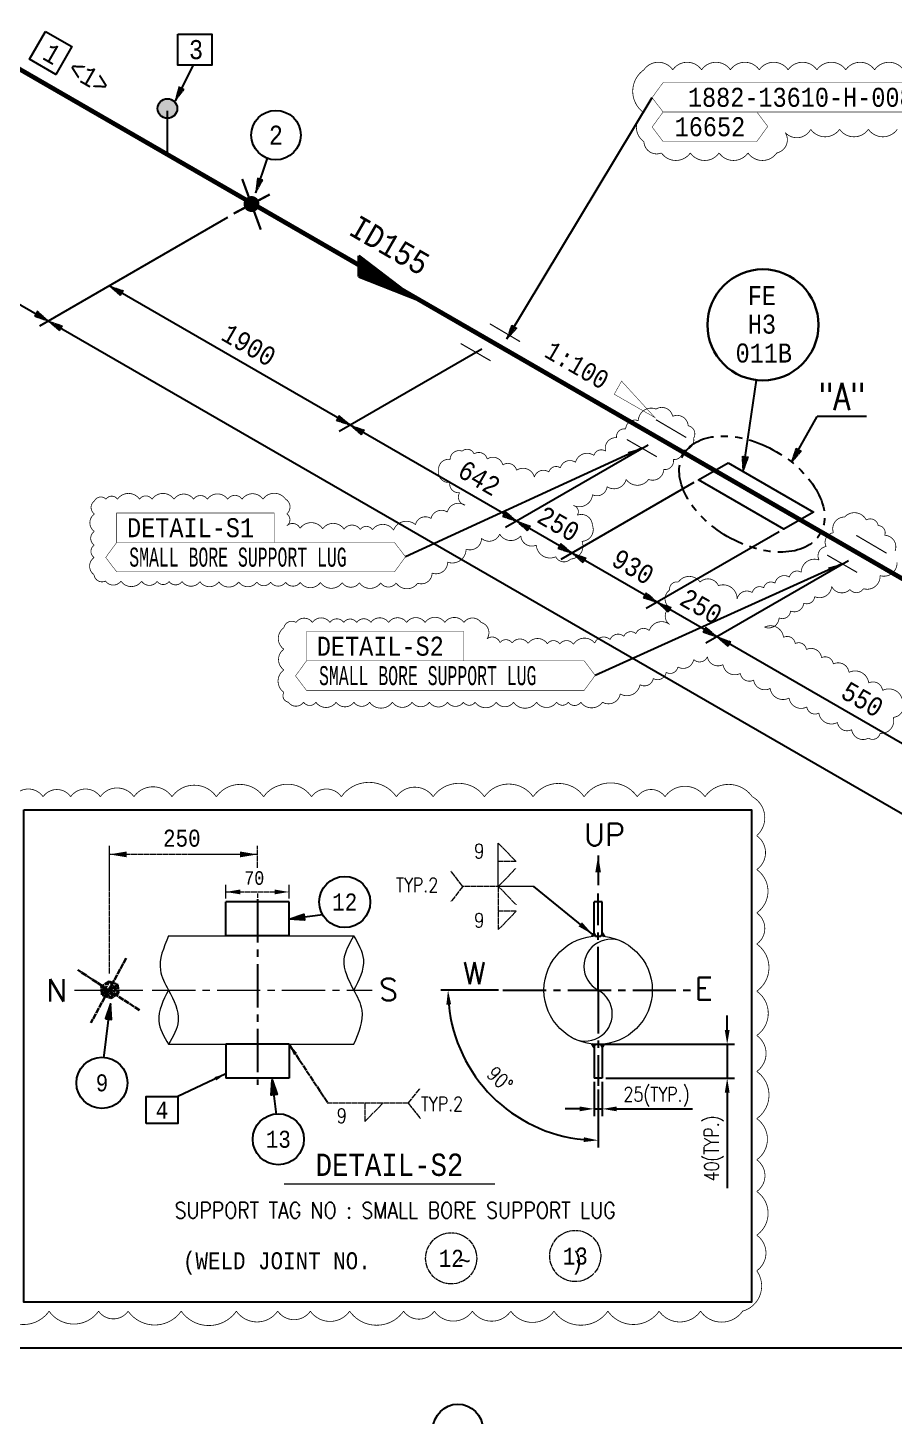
# Model space of a CAD drawing. Header units: inches. Extents: x 952 to 1793, y 0 to 594.
# Drawn here: x 1121.4 to 1271.6, y 218.2 to 458.9 of the extents above; entities that cross this region are included whole.
import ezdxf
from ezdxf.enums import TextEntityAlignment as Align

# ---------------------------------------------------------------- set-up
doc = ezdxf.new("R2010")
doc.units = ezdxf.units.IN
doc.header["$MEASUREMENT"] = 0
for name, pattern in [('CENTER2', [1.125, 0.75, -0.125, 0.125, -0.125]), ('PHANTOM2', [1.25, 0.625, -0.125, 0.125, -0.125, 0.125, -0.125]), ('Solid', [1, 1, 0])]:
    doc.linetypes.add(name, pattern=pattern)
for name, color, linetype in [('1', 7, 'Continuous'), ('2', 2, 'Continuous'), ('3', 3, 'Continuous'), ('4', 4, 'Continuous'), ('DIM-LINES', 7, 'Continuous'), ('DIM-TEXT', 7, 'Continuous'), ('FAB', 2, 'Continuous'), ('FITTINGS', 7, 'Continuous'), ('FRAME', 7, 'Continuous'), ('ISO-TEXT', 7, 'Continuous'), ('ISOTEXT', 7, 'Continuous'), ('NOZZLES', 7, 'Continuous'), ('Rev.4', 6, 'Continuous'), ('WELDS', 7, 'Continuous'), ('yellow', 2, 'Continuous')]:
    doc.layers.add(name, color=color, linetype=linetype)
for name, color, linetype, lineweight in [('fittingDimension', 2, 'Solid', 13), ('Level 20', 7, 'Continuous', 0), ('materialLabel', 2, 'Solid', 13), ('message', 2, 'Solid', 13), ('symbol', 2, 'Solid', 30), ('weldCyanLabel', 4, 'Solid', 13), ('weldDimension', 2, 'Solid', 13), ('weldLabel', 2, 'Solid', 13)]:
    doc.layers.add(name, color=color, linetype=linetype, lineweight=lineweight)
doc.styles.add('fixedText', font='MONOTXT8.shx', dxfattribs={"width": 0.85})
doc.styles.add('MONOTXT', font='MONOTXT.shx', dxfattribs={"width": 0.8})
doc.styles.add('ROMANS', font='romans.shx', dxfattribs={"width": 0.8})
doc.styles.get("Standard").update_dxf_attribs({"font": 'arial.ttf'})
doc.dimstyles.new('FabISO-VA2', dxfattribs={"dimtxt": 3.05, "dimasz": 2.8, "dimexe": 2, "dimexo": 1, "dimgap": 1.4, "dimtad": 1, "dimdec": 1, "dimdsep": 46, "dimtxsty": 'fixedText', "dimcen": 0, "dimclrd": 4, "dimclre": 2, "dimclrt": 2, "dimadec": 1, "dimazin": 2, "dimtfac": 1, "dimtix": 1, "dimtmove": 0, "dimatfit": 0, "dimfxl": 1, "dimarcsym": 0})
doc.dimstyles.new('ISO-25', dxfattribs={"dimtxt": 2.5, "dimasz": 2.5, "dimexe": 1.25, "dimexo": 0.625, "dimtad": 1, "dimtxsty": 'Standard', "dimcen": 2.5, "dimclre": 4, "dimadec": 0, "dimazin": 0, "dimtfac": 1, "dimtmove": 0, "dimatfit": 3, "dimfxl": 1, "dimarcsym": 0})
doc.dimstyles.get("Standard").update_dxf_attribs({"dimtxt": 0.18, "dimasz": 0.18, "dimexe": 0.18, "dimexo": 0.0625, "dimgap": 0.09, "dimtad": 0, "dimtih": 1, "dimtoh": 1, "dimdec": 4, "dimzin": 0, "dimdsep": 46, "dimtxsty": 'Standard', "dimcen": 0.09, "dimadec": 0, "dimazin": 0, "dimtfac": 1, "dimtdec": 4, "dimtofl": 0, "dimtmove": 0, "dimatfit": 3, "dimfxl": 1, "dimtolj": 1, "dimtzin": 0, "dimarcsym": 0})

# ---------------------------------------------------------------- blocks, each defined once
blk = doc.blocks.new('block53')
at = {"layer": 'FITTINGS', "color": 2, "linetype": 'ByBlock', "const_width": 0.35}
for points in [[(0, 1.5), (0, 0)], [(7.6, -4.3), (0, 1.5)], [(0, 1.3), (0, -1.3)], [(6.9, -3.9), (0, 1.3)], [(0, 1.1), (0, -1.3)], [(6.1, -3.5), (0, 1.1)], [(0, 1), (0, -1.1)], [(5.3, -3), (0, 1)], [(0, 0.8), (0, -0.9)], [(4.7, -2.6), (0, 0.8)], [(0, 0.6), (0, -0.7)], [(3.9, -2.2), (0, 0.6)], [(0, 0.4), (0, -0.5)], [(3.2, -1.8), (0, 0.4)], [(0, 0.2), (0, -0.3)], [(2.4, -1.3), (0, 0.2)], [(0, 0), (0, -0.1)], [(7.6, -4.3), (0, 0)], [(0, -0.1), (2.4, -1.3)], [(0, -0.3), (3.2, -1.8)], [(0, -0.5), (3.9, -2.2)], [(0, -0.7), (4.7, -2.6)], [(0, -0.9), (5.3, -3)], [(0, -1.1), (6.1, -3.5)], [(0, -1.3), (7.6, -4.3)], [(0, -1.3), (6.9, -3.9)]]:
    blk.add_lwpolyline(points, dxfattribs=at)
at = {"flags": 1}
for tag in ['Pipe Ref', 'Description']:
    blk.add_attdef(tag, (0, 0), '', height=1, dxfattribs=at)

msp = doc.modelspace()

# ---------------------------------------------------------------- hatches: boundary and pattern name
at = {"linetype": 'Continuous'}
msp.add_hatch(color=2, dxfattribs=at).paths.add_polyline_path([(1145.6, 446.59), (1145.75, 446.58), (1145.9, 446.56), (1146.04, 446.53), (1146.18, 446.49), (1146.32, 446.43), (1146.45, 446.36), (1146.58, 446.28), (1146.69, 446.19), (1146.8, 446.09), (1146.9, 445.98), (1146.99, 445.87), (1147.07, 445.74), (1147.14, 445.61), (1147.2, 445.47), (1147.24, 445.33), (1147.27, 445.19), (1147.29, 445.04), (1147.3, 444.89), (1147.29, 444.75), (1147.27, 444.6), (1147.24, 444.46), (1147.2, 444.31), (1147.14, 444.18), (1147.07, 444.05), (1146.99, 443.92), (1146.9, 443.8), (1146.8, 443.7), (1146.69, 443.6), (1146.58, 443.51), (1146.45, 443.43), (1146.32, 443.36), (1146.18, 443.3), (1146.04, 443.26), (1145.9, 443.22), (1145.75, 443.21), (1145.6, 443.2), (1145.46, 443.21), (1145.31, 443.22), (1145.17, 443.26), (1145.02, 443.3), (1144.89, 443.36), (1144.76, 443.43), (1144.63, 443.51), (1144.51, 443.6), (1144.41, 443.7), (1144.31, 443.8), (1144.22, 443.92), (1144.14, 444.05), (1144.07, 444.18), (1144.01, 444.31), (1143.97, 444.46), (1143.93, 444.6), (1143.91, 444.75), (1143.91, 444.89), (1143.91, 445.04), (1143.93, 445.19), (1143.97, 445.33), (1144.01, 445.47), (1144.07, 445.61), (1144.14, 445.74), (1144.22, 445.87), (1144.31, 445.98), (1144.41, 446.09), (1144.51, 446.19), (1144.63, 446.28), (1144.76, 446.36), (1144.89, 446.43), (1145.02, 446.49), (1145.17, 446.53), (1145.31, 446.56), (1145.46, 446.58)])
h = msp.add_hatch(color=2, dxfattribs=at)
h.paths.add_polyline_path([(1219.17, 301.38), (1219.58, 302.02), (1219.58, 301.87), (1219.84, 301.44, 0.017857)])
h.paths.add_polyline_path([(1221.42, 301.38, 0.017857), (1220.75, 301.44), (1221.01, 301.87), (1221.01, 302.02)])
h = msp.add_hatch(color=2, dxfattribs=at)
h.paths.add_polyline_path([(1219.17, 282.74), (1219.58, 282.1), (1219.58, 282.25), (1219.84, 282.68, -0.017857)])
h.paths.add_polyline_path([(1221.42, 282.74, -0.017857), (1220.75, 282.68), (1221.01, 282.25), (1221.01, 282.1)])
at = {"layer": 'WELDS'}
h = msp.add_hatch(color=2, dxfattribs=at)
edge = h.paths.add_edge_path(flags=0)
edge.add_arc((1160.18, 428.33), 1.38, 180, 540, ccw=False)

# ---------------------------------------------------------------- linework, layer by layer
at = {"color": 2}
msp.add_line((1145.6, 436.6), (1145.6, 444.5), dxfattribs=at)
at = {"color": 2, "linetype": 'Continuous'}
for p, q in [((1219.58, 302.02), (1219.17, 301.38)), ((1219.58, 301.87), (1219.84, 301.44)), ((1219.58, 301.87), (1219.84, 301.44)), ((1219.84, 301.44), (1220.75, 301.44)), ((1221.01, 301.87), (1220.75, 301.44)), ((1221.01, 301.87), (1220.75, 301.44)), ((1221.01, 302.02), (1221.42, 301.38)), ((1219.58, 282.1), (1219.17, 282.74)), ((1219.58, 282.25), (1219.84, 282.68)), ((1219.58, 282.25), (1219.84, 282.68)), ((1219.84, 282.68), (1220.75, 282.68)), ((1221.01, 282.25), (1220.75, 282.68)), ((1221.01, 282.25), (1220.75, 282.68)), ((1221.01, 282.1), (1221.42, 282.74))]:
    msp.add_line(p, q, dxfattribs=at)
at = {"color": 2, "linetype": 'Continuous', "lineweight": 0}
msp.add_line((1165.86, 258.49), (1202.36, 258.49), dxfattribs=at)
at = {"color": 2}
msp.add_lwpolyline([(1120.69, 323.33), (1246.9, 323.33), (1246.9, 237.95), (1120.69, 237.95)], close=True, dxfattribs=at)
at = {"color": 2, "linetype": 'Continuous'}
msp.add_circle((1145.6, 444.89), 1.7, dxfattribs=at)
at = {"layer": '1', "color": 1, "linetype": 'CENTER2', "ltscale": 10}
for p, q in [((1220.29, 292.06), (1220.29, 308.79)), ((1161.21, 307.83), (1161.21, 275.62)), ((1203.78, 292.06), (1236.81, 292.06)), ((1220.29, 292.06), (1220.29, 275.48))]:
    msp.add_line(p, q, dxfattribs=at)
at = {"layer": '1', "linetype": 'ByBlock', "lineweight": 0}
for p, q in [((1145.79, 301.45), (1177.95, 301.45)), ((1145.79, 282.67), (1177.95, 282.67))]:
    msp.add_line(p, q, dxfattribs=at)
msp.add_circle((1220.29, 292.06), 9.39, dxfattribs=at)
for centre, start, end in [((1222.53, 296.19), 58.4839, 241.5161), ((1218.05, 287.93), 238.4839, 61.5161)]:
    msp.add_arc(centre, 4.7, start, end, dxfattribs=at)
for points in [[(1145.79, 301.45), (1144.38, 295.52), (1145.79, 292.06), (1147.48, 286.76), (1145.79, 282.67)], [(1177.95, 282.67), (1179.36, 288.6), (1177.95, 292.06), (1176.25, 297.36), (1177.95, 301.45)]]:
    msp.add_spline(points, degree=3, dxfattribs=at)
for points in [[(1177.95, 292.06), (1178.86, 293.79), (1180.52, 297.05), (1178.74, 300.1), (1177.95, 301.45)], [(1145.79, 292.06), (1144.87, 290.33), (1143.22, 287.07), (1145, 284.02), (1145.79, 282.67)]]:
    msp.add_open_spline(points, degree=3, knots=[1.177559, 1.177559, 1.177559, 1.177559, 1.843458, 2.374059, 2.374059, 2.374059, 2.374059], dxfattribs=at)
at = {"layer": '2', "color": 4}
for p, q in [((1204.47, 404.94), (1229.65, 446.78)), ((1245.45, 382.09), (1247.75, 397.81)), ((1253.84, 383.59), (1258.28, 391.52)), ((1203.01, 292.06), (1193.01, 292.06)), ((1242.67, 285.17), (1242.67, 287.67)), ((1220.92, 282.67), (1243.92, 282.67)), ((1242.67, 282.67), (1242.67, 276.78)), ((1219.58, 276.16), (1219.58, 270.23)), ((1220.29, 274.85), (1220.29, 264.78)), ((1221.01, 276.16), (1221.01, 270.23)), ((1221.64, 276.78), (1243.92, 276.78)), ((1242.67, 274.28), (1242.67, 257.72)), ((1217.08, 271.48), (1214.58, 271.48)), ((1219.58, 271.48), (1221.01, 271.48)), ((1223.51, 271.48), (1236.66, 271.48))]:
    msp.add_line(p, q, dxfattribs=at)
at = {"layer": '2', "color": 2}
for p, q in [((1156.02, 425.99), (1123.41, 407.17)), ((1200.13, 403.17), (1175.4, 388.89)), ((1228.94, 386.55), (1204.21, 372.27)), ((1236.87, 380.04), (1213.81, 366.72)), ((1251.68, 371.49), (1228.64, 358.19)), ((1263.68, 366.5), (1238.95, 352.22))]:
    msp.add_line(p, q, dxfattribs=at)
at = {"layer": '2', "color": 4}
for points in [[(1124.44, 458.24), (1129.01, 455.61), (1126.24, 450.8), (1121.67, 453.44)], [(1147.38, 457.77), (1153.28, 457.77), (1153.28, 452.4), (1147.38, 452.4)]]:
    msp.add_lwpolyline(points, close=True, dxfattribs=at)
at = {"layer": '2', "color": 2}
msp.add_lwpolyline([(1242.85, 383.49), (1257.65, 374.94), (1252.5, 371.96), (1237.69, 380.51)], close=True, dxfattribs=at)
at = {"layer": '2', "color": 4}
for centre in [(1164.42, 440.27), (1195.97, 216.01)]:
    msp.add_circle(centre, 4.29, dxfattribs=at)
msp.add_arc((1220.29, 292.06), 26.03, 185.5045, 264.4955, dxfattribs=at)
at = {"layer": '2', "color": 3, "linetype": 'PHANTOM2', "ltscale": 10}
msp.add_ellipse((1246.95, 378.05), major_axis=(-11.85, 6.88), ratio=0.619536, dxfattribs=at)
at = {"layer": '2', "color": 4}
for points in [[(1193.97, 289.54), (1194.8, 289.58), (1194.26, 292.06)], [(1242.25, 285.17), (1243.09, 285.17), (1242.67, 282.67)], [(1242.25, 274.28), (1243.09, 274.28), (1242.67, 276.78)], [(1217.08, 271.89), (1217.08, 271.06), (1219.58, 271.48)], [(1223.51, 271.89), (1223.51, 271.06), (1221.01, 271.48)], [(1217.82, 266.56), (1217.78, 265.73), (1220.29, 266.03)]]:
    msp.add_solid(points, dxfattribs=at)
at = {"layer": '3'}
for p, q in [((1155.72, 301.45), (1155.72, 307.34)), ((1166.7, 307.34), (1155.72, 307.34)), ((1166.7, 301.45), (1166.7, 307.34)), ((1219.58, 301.87), (1219.58, 307.34)), ((1221.01, 307.34), (1219.58, 307.34)), ((1221.01, 301.87), (1221.01, 307.34)), ((1166.7, 301.45), (1155.72, 301.45)), ((1166.7, 282.67), (1155.72, 282.67)), ((1155.72, 282.67), (1155.72, 276.78)), ((1166.7, 282.67), (1166.7, 276.78)), ((1219.58, 282.25), (1219.58, 276.78)), ((1221.01, 282.25), (1221.01, 276.78)), ((1166.7, 276.78), (1155.72, 276.78)), ((1221.01, 276.78), (1219.58, 276.78))]:
    msp.add_line(p, q, dxfattribs=at)
at = {"layer": '4', "color": 2}
msp.add_line((1266.81, 391.52), (1258.28, 391.52), dxfattribs=at)
msp.add_lwpolyline([(1020.02, 230.07), (1346.2, 230.07), (1346.2, 97.32), (1020.02, 97.32)], close=True, dxfattribs=at)
at = {"layer": 'DIM-LINES', "color": 4}
for p, q in [((1487.38, 198.9), (1037.01, 458.7)), ((1150.05, 452.4), (1146.92, 446.19)), ((1162.89, 436.26), (1160.9, 430.27)), ((1497.52, 205.16), (1135.48, 414.14))]:
    msp.add_line(p, q, dxfattribs=at)
at = {"layer": 'FITTINGS', "color": 2, "linetype": 'ByBlock', "const_width": 0.2}
for points in [[(1201.51, 407.57), (1206.75, 404.48)], [(1201.65, 401.15), (1196.45, 404.15)], [(1230.32, 390.94), (1235.57, 387.85)], [(1230.46, 384.52), (1225.26, 387.52)], [(1265.06, 370.89), (1270.31, 367.8)], [(1265.2, 364.47), (1260, 367.48)]]:
    msp.add_lwpolyline(points, dxfattribs=at)
at = {"layer": 'FRAME', "color": 4, "linetype": 'ByBlock'}
msp.add_lwpolyline([(1224.35, 397.63, 0.08, 0.08, 0), (1223.08, 395.36, 0.08, 0.08, 0), (1230.14, 391.31, 0.08, 0.08, 0)], format="xyseb", close=True, dxfattribs=at)
at = {"layer": 'ISO-TEXT', "color": 2, "linetype": 'ByBlock', "const_width": 0.08, "flags": 128}
for points in [[(1231.55, 444.28), (1229.65, 446.78), (1231.55, 449.38), (1293.99, 449.38), (1295.89, 446.88), (1293.99, 444.28)], [(1231.55, 439.18), (1229.65, 441.68), (1231.55, 444.28), (1247.81, 444.28), (1249.71, 441.78), (1247.81, 439.18)], [(1136.8, 369.67), (1136.8, 374.77), (1164.11, 374.77), (1164.11, 369.67)], [(1136.8, 364.57), (1134.9, 367.07), (1136.8, 369.67), (1184.98, 369.67), (1186.88, 367.17), (1184.98, 364.57)], [(1169.71, 349.13), (1169.71, 354.23), (1197.01, 354.23), (1197.01, 349.13)], [(1169.71, 344.03), (1167.81, 346.53), (1169.71, 349.13), (1217.88, 349.13), (1219.78, 346.63), (1217.88, 344.03)]]:
    msp.add_lwpolyline(points, close=True, dxfattribs=at)
at = {"layer": 'ISOTEXT', "color": 2, "linetype": 'Continuous', "lineweight": 30}
msp.add_circle((1248.87, 407.38), 9.63, dxfattribs=at)
at = {"layer": 'Level 20', "color": 2, "lineweight": 13, "ltscale": 10}
msp.add_line((1129.5, 292.06), (1141.32, 292.06), dxfattribs=at)
at = {"layer": 'Level 20', "color": 1, "linetype": 'CENTER2', "lineweight": 13, "ltscale": 10}
msp.add_line((1142.96, 292.06), (1181.13, 292.06), dxfattribs=at)
at = {"layer": 'materialLabel', "color": 4}
for p, q in [((1135.54, 294.93), (1135.54, 317.09)), ((1161.21, 315.59), (1135.54, 315.59)), ((1161.21, 313.26), (1161.21, 317.09)), ((1202.98, 310.04), (1202.98, 317.53)), ((1202.98, 317.53), (1206.09, 314.34)), ((1206.09, 314.34), (1202.98, 314.34)), ((1202.98, 310.04), (1206.09, 313.23)), ((1196.83, 310.04), (1194.77, 312.67)), ((1155.72, 307.96), (1155.72, 310.33)), ((1155.72, 309.08), (1164.2, 309.08)), ((1161.21, 308.79), (1161.21, 308.05)), ((1166.7, 307.96), (1166.7, 310.33)), ((1196.83, 310.04), (1194.77, 307.41)), ((1209.12, 310.04), (1196.83, 310.04)), ((1202.98, 310.04), (1202.98, 302.55)), ((1202.98, 310.04), (1206.09, 306.85)), ((1202.98, 302.55), (1206.09, 305.73)), ((1206.09, 305.73), (1202.98, 305.73)), ((1187.37, 272.46), (1189.44, 275.09)), ((1187.37, 272.46), (1173.47, 272.46)), ((1179.83, 272.46), (1179.83, 269.27)), ((1179.83, 269.27), (1182.95, 272.46)), ((1187.37, 272.46), (1189.44, 269.83))]:
    msp.add_line(p, q, dxfattribs=at)
for points in [[(1138.54, 316.09), (1138.54, 315.09), (1135.54, 315.59)], [(1158.21, 316.09), (1158.21, 315.09), (1161.21, 315.59)], [(1158.22, 309.5), (1158.22, 308.67), (1155.72, 309.08)], [(1164.2, 309.5), (1164.2, 308.67), (1166.7, 309.08)]]:
    msp.add_solid(points, dxfattribs=at)
at = {"layer": 'NOZZLES', "const_width": 0.8}
msp.add_lwpolyline([(1520.02, 220.85), (1069.64, 480.75)], dxfattribs=at)
at = {"layer": 'Rev.4', "color": 1, "const_width": 0.132}
for points in [[(1228.23, 451.6, -0.520567), (1233.23, 451.6, -0.520567), (1238.23, 451.6, -0.520567), (1243.23, 451.6, -0.520567), (1248.23, 451.6, -0.520567), (1253.23, 451.6, -0.520567), (1258.23, 451.6, -0.520567), (1263.23, 451.6, -0.520567), (1268.23, 451.6, -0.520567), (1273.23, 451.6, -0.520567)], [(1272.16, 441.28, -0.520567), (1267.16, 441.28, -0.520567), (1262.16, 441.28, -0.520567), (1257.16, 441.28, -0.520567), (1252.74, 440.71, -0.520567), (1251.27, 437.18, -0.520567), (1246.27, 437.18, -0.520567), (1241.27, 437.18, -0.520567), (1236.27, 437.18, -0.520567), (1231.27, 437.18, -0.520567), (1228.23, 439.14, -0.520567), (1228.23, 444.14, -0.520567), (1228.23, 451.6, -0.520567)], [(1189, 362.6, -0.520567), (1185.26, 362.63, -0.520567), (1182.58, 362.65, -0.520567), (1178.9, 362.67, -0.520567), (1175.91, 362.69, -0.520567), (1172.13, 362.72, -0.520567), (1168.64, 362.74, -0.520567), (1166.1, 362.76, -0.520567), (1163.49, 362.78, -0.520567), (1161.11, 362.8, -0.520567), (1157.96, 362.82, -0.520567), (1154.52, 362.84, -0.520567), (1151.23, 362.87, -0.520567), (1148.14, 362.89, -0.520567), (1145.89, 362.9, -0.520567), (1143.82, 362.92, -0.520567), (1141.12, 362.94, -0.520567), (1137.54, 362.96, -0.520567), (1134.87, 362.98, -0.520567), (1132.87, 364.08, -0.520567), (1132.89, 367.05, -0.520567), (1132.91, 369.2, -0.520567), (1132.92, 371.58, -0.520567), (1132.95, 374.6, -0.520567), (1132.96, 376.88, -0.520567), (1134.93, 377.17, -0.520567), (1136.94, 377.17, -0.520567), (1140.76, 377.17, -0.520567), (1142.93, 377.17, -0.520567), (1146.74, 377.17, -0.520567), (1150.13, 377.17, -0.520567), (1152.54, 377.17, -0.520567), (1156.04, 377.17, -0.520567), (1158.55, 377.17, -0.520567), (1162.17, 377.17, -0.520567), (1166.09, 377.17, -0.520567), (1166.3, 374.63, -0.520567), (1166.3, 372.55, -0.520567), (1168.6, 372.12, -0.520567), (1172.52, 372.04, -0.520567), (1176.23, 371.97, -0.520567), (1179.04, 371.92, -0.520567), (1181.15, 371.88, -0.520567), (1184.81, 371.81, -0.520567), (1188.61, 372.75, -0.520567), (1191.31, 373.82, -0.520567), (1194.14, 374.93, -0.520567), (1197.2, 376.13, -0.520567), (1196.28, 378.31, -0.520567), (1194.58, 380.09, -0.520567), (1192.65, 382.1, -0.520567), (1194.62, 384.04, -0.520567), (1196.71, 385.49, -0.520567), (1198.77, 385.01, -0.520567), (1201.06, 384.13, -0.520567), (1203.76, 383.1, -0.520567), (1206.15, 382.18, -0.520567), (1209.23, 380.99, -0.520567), (1211.75, 381.87, -0.520567), (1213.75, 382.6, -0.520567), (1216.36, 383.56, -0.520567), (1219.57, 384.75, -0.520567), (1221.59, 385.49, -0.520567), (1223.49, 387.83, -0.520567), (1225.07, 389.33, -0.520567), (1227.25, 390.77, -0.520567), (1230.32, 392.79, -0.520567), (1233.21, 391.53, -0.520567), (1235.9, 389.9, -0.520567), (1236.85, 387.74, -0.520567), (1234.87, 385.68, -0.520567), (1233.33, 384.06, -0.520567), (1231.67, 382.32, -0.520567), (1229.03, 380.59, -0.520567), (1225.15, 380.59, -0.520567), (1221.84, 379.34, -0.520567), (1219.32, 377.93, -0.520567), (1216, 376.08, -0.520567), (1216.68, 374.39, -0.520567), (1219.29, 372.66, -0.520567), (1217.49, 369.86, -0.520567), (1215.51, 366.79, -0.520567), (1212.94, 367.18, -0.520567), (1209.56, 369.2, -0.520567), (1206.88, 370.8, -0.520567), (1203.22, 371.11, -0.520567), (1200.07, 370.38, -0.520567), (1197.39, 368.5, -0.520567), (1194.2, 366.25, -0.520567), (1191.49, 364.35, -0.520567), (1189, 362.6, -0.520567)], [(1221.04, 341.97, -0.520567), (1217.29, 341.97, -0.520567), (1215.11, 341.97, -0.520567), (1213.09, 341.97, -0.520567), (1209.61, 341.97, -0.520567), (1205.61, 341.97, -0.520567), (1202.62, 341.97, -0.520567), (1198.96, 341.97, -0.520567), (1196.93, 341.97, -0.520567), (1194.17, 341.97, -0.520567), (1191.03, 341.97, -0.520567), (1188.03, 341.97, -0.520567), (1184.61, 341.97, -0.520567), (1180.66, 341.97, -0.520567), (1177.93, 341.97, -0.520567), (1174.85, 341.97, -0.520567), (1171.35, 341.97, -0.520567), (1169.2, 341.97, -0.520567), (1166.56, 341.97, -0.520567), (1165.8, 343.68, -0.520567), (1165.8, 347.57, -0.520567), (1165.8, 351.16, -0.520567), (1165.8, 354.89, -0.520567), (1167.9, 355.8, -0.520567), (1170.74, 355.8, -0.520567), (1173.78, 355.8, -0.520567), (1176.18, 355.8, -0.520567), (1178.43, 355.8, -0.520567), (1180.88, 355.8, -0.520567), (1183.96, 355.8, -0.520567), (1187.08, 355.8, -0.520567), (1190.28, 355.8, -0.520567), (1193.7, 355.8, -0.520567), (1197.02, 355.8, -0.520567), (1199.99, 355.8, -0.520567), (1201.02, 352.96, -0.520567), (1203.27, 352.29, -0.520567), (1205.37, 352.24, -0.520567), (1208.14, 352.18, -0.520567), (1211.48, 352.11, -0.520567), (1213.64, 352.06, -0.520567), (1216.01, 352.01, -0.520567), (1219.69, 352.23, -0.520567), (1222.37, 352.84, -0.520567), (1224.75, 353.39, -0.520567), (1226.82, 353.86, -0.520567), (1229.15, 354.39, -0.520567), (1232.68, 355.45, -0.520567), (1232.68, 358.37, -0.520567), (1232.68, 361.4, -0.520567), (1234.2, 362.8, -0.520567), (1237.96, 362.8, -0.520567), (1241.15, 362.18, -0.520567), (1244.39, 359.88, -0.520567), (1247.02, 360.97, -0.520567), (1249, 361.8, -0.520567), (1250.95, 362.61, -0.520567), (1253.47, 363.66, -0.520567), (1255.51, 364.5, -0.520567), (1258.6, 366.62, -0.520567), (1259.83, 368.95, -0.520567), (1261.09, 371.35, -0.520567), (1263.03, 374.08, -0.520567), (1266.78, 373.57, -0.520567), (1268.86, 372.59, -0.520567), (1269.98, 370.9, -0.520567), (1271.78, 368.18, -0.520567)], [(1272.12, 366.21, -0.520567), (1269.18, 363.91, -0.520567), (1266.3, 361.65, -0.520567), (1263.95, 361.51, -0.520567), (1260.79, 362.04, -0.520567), (1257.84, 360.28, -0.520567), (1255.94, 359.15, -0.520567), (1253.66, 357.78, -0.520567), (1251.67, 356.59, -0.520567), (1249.15, 354.98, -0.520567), (1252.44, 353.22, -0.520567), (1254.47, 352.14, -0.520567), (1256.4, 351.1, -0.520567), (1259.03, 349.69, -0.520567), (1261.07, 348.6, -0.520567), (1263.79, 347.14, -0.520567), (1267.21, 345.31, -0.520567), (1269.61, 344.02, -0.520567), (1273.1, 342.15, -0.520567), (1271.47, 339.35, -0.520567), (1269.18, 336.56, -0.520567), (1267.17, 335.74, -0.520567), (1264.25, 337.21, -0.520567), (1261.79, 338.46, -0.520567), (1258.57, 340.09, -0.520567), (1256.47, 341.15, -0.520567), (1253.4, 342.7, -0.520567), (1250.12, 344.36, -0.520567), (1247.26, 345.8, -0.520567), (1244.95, 346.97, -0.520567), (1241.94, 348.49, -0.520567), (1239.24, 349.85, -0.520567), (1236.86, 349.36, -0.520567), (1234.11, 348.08, -0.520567), (1232.1, 347.14, -0.520567), (1229.85, 346.08, -0.520567), (1227.55, 345.01, -0.520567), (1224.13, 343.41, -0.520567), (1221.04, 341.97, -0.520567)], [(1118.91, 325.59, -0.520567), (1124.04, 325.59, -0.520567), (1128.83, 325.59, -0.520567), (1133.96, 325.59, -0.520567), (1139.79, 325.59, -0.520567), (1146.4, 325.59, -0.520567), (1154.09, 325.59, -0.520567), (1162.28, 325.59, -0.520567), (1170.6, 325.59, -0.520567), (1175.76, 325.59, -0.520567), (1185.31, 325.59, -0.520567), (1191.68, 325.59, -0.520567), (1200.58, 325.59, -0.520567), (1209.01, 325.59, -0.520567), (1217.86, 325.59, -0.520567), (1227.07, 325.59, -0.520567), (1231.88, 325.59, -0.520567), (1238.82, 325.59, -0.520567), (1247.02, 325.59, -0.520567), (1247.79, 318.83, -0.520567), (1247.79, 312.96, -0.520567), (1247.79, 305.45, -0.520567), (1247.79, 300.05, -0.520567), (1247.79, 291.88, -0.520567), (1247.79, 284.2, -0.520567), (1247.79, 277.97, -0.520567), (1247.79, 269.79, -0.520567), (1247.79, 262.65, -0.520567), (1247.79, 257.16, -0.520567), (1247.79, 249.58, -0.520567), (1247.79, 243.42, -0.520567), (1245.34, 236.41, -0.520567), (1238.05, 236.41, -0.520567), (1230.87, 236.41, -0.520567), (1221.98, 236.41, -0.520567), (1212.63, 236.41, -0.520567), (1205.15, 236.41, -0.520567), (1198.49, 236.41, -0.520567), (1191.88, 236.41, -0.520567), (1186.56, 236.41, -0.520567), (1177.2, 236.41, -0.520567), (1170.39, 236.41, -0.520567), (1164.73, 236.41, -0.520567), (1157.56, 236.41, -0.520567), (1147.99, 236.41, -0.520567), (1138.79, 236.41, -0.520567), (1133.66, 236.41, -0.520567), (1125.08, 236.41, -0.520567), (1116.18, 236.41, -0.520567)]]:
    msp.add_lwpolyline(points, format="xyb", dxfattribs=at)
at = {"layer": 'symbol', "flags": 128}
for points in [[(1138.47, 297.62), (1132.32, 286.41)], [(1140.76, 288.58), (1130.04, 295.57)], [(1135.7, 291.38), (1137.13, 291.52), (1136.99, 292.99), (1135.49, 293.56), (1134.11, 292.71), (1134.25, 291.24), (1135.77, 290.67), (1137.13, 291.52), (1135.49, 293.56), (1134.25, 291.24), (1136.99, 292.99), (1135.77, 290.67), (1134.11, 292.71), (1135.7, 291.38)]]:
    msp.add_lwpolyline(points, dxfattribs=at)
at = {"layer": 'weldCyanLabel'}
for centre in [(1216.32, 245.97), (1194.81, 245.57)]:
    msp.add_circle(centre, 4.43, dxfattribs=at)
at = {"layer": 'weldDimension', "color": 4, "flags": 128}
for points in [[(1146.92, 446.19), (1148.49, 448.19), (1147.6, 448.64), (1146.92, 446.19), (1147.14, 446.63), (1148.4, 448.24), (1147.68, 448.59), (1147.14, 446.63), (1147.37, 447.08), (1148.31, 448.28), (1147.77, 448.55), (1147.37, 447.08), (1147.59, 447.52), (1148.22, 448.33), (1147.86, 448.5), (1147.59, 447.52), (1147.82, 447.97), (1148.13, 448.37), (1147.95, 448.46), (1147.82, 447.97)], [(1160.9, 430.27), (1162.16, 432.48), (1161.21, 432.79), (1160.9, 430.27), (1161.06, 430.74), (1162.06, 432.51), (1161.31, 432.76), (1161.06, 430.74), (1161.21, 431.22), (1161.97, 432.54), (1161.4, 432.73), (1161.21, 431.22), (1161.37, 431.69), (1161.88, 432.57), (1161.5, 432.7), (1161.37, 431.69), (1161.53, 432.16), (1161.78, 432.6), (1161.59, 432.67), (1161.53, 432.16)], [(1135.5, 414.14), (1137.9, 413.33), (1137.41, 412.46), (1135.5, 414.14), (1135.93, 413.89), (1137.85, 413.24), (1137.46, 412.55), (1135.93, 413.89), (1136.36, 413.64), (1137.8, 413.16), (1137.51, 412.64), (1136.36, 413.64), (1136.79, 413.39), (1137.75, 413.07), (1137.56, 412.72), (1136.79, 413.39), (1137.22, 413.15), (1137.7, 412.98), (1137.6, 412.81), (1137.22, 413.15)], [(1124.95, 408.05), (1123.04, 409.73), (1122.54, 408.87), (1124.95, 408.05), (1124.52, 408.3), (1122.99, 409.64), (1122.59, 408.95), (1124.52, 408.3), (1124.08, 408.55), (1122.94, 409.56), (1122.64, 409.04), (1124.08, 408.55), (1123.65, 408.8), (1122.89, 409.47), (1122.69, 409.13), (1123.65, 408.8), (1123.22, 409.05), (1122.84, 409.38), (1122.74, 409.21), (1123.22, 409.05)], [(1124.95, 408.05), (1127.35, 407.24), (1126.86, 406.37), (1124.95, 408.05), (1125.38, 407.8), (1127.31, 407.15), (1126.91, 406.46), (1125.38, 407.8), (1125.81, 407.55), (1127.26, 407.06), (1126.96, 406.55), (1125.81, 407.55), (1126.24, 407.3), (1127.21, 406.98), (1127.01, 406.63), (1126.24, 407.3), (1126.67, 407.06), (1127.16, 406.89), (1127.06, 406.72), (1126.67, 407.06)], [(1204.47, 404.94), (1205.32, 407.33), (1206.18, 406.82), (1204.47, 404.94), (1204.72, 405.37), (1205.41, 407.28), (1206.09, 406.87), (1204.72, 405.37), (1204.98, 405.8), (1205.5, 407.23), (1206.01, 406.92), (1204.98, 405.8), (1205.24, 406.22), (1205.58, 407.18), (1205.92, 406.97), (1205.24, 406.22), (1205.49, 406.65), (1205.67, 407.13), (1205.84, 407.02), (1205.49, 406.65)], [(1177.29, 389.99), (1175.38, 391.67), (1174.89, 390.8), (1177.29, 389.99), (1176.86, 390.24), (1175.33, 391.58), (1174.94, 390.89), (1176.86, 390.24), (1176.43, 390.49), (1175.29, 391.49), (1174.99, 390.98), (1176.43, 390.49), (1176, 390.74), (1175.24, 391.41), (1175.04, 391.06), (1176, 390.74), (1175.57, 390.99), (1175.19, 391.32), (1175.09, 391.15), (1175.57, 390.99)], [(1177.29, 389.99), (1179.7, 389.17), (1179.2, 388.31), (1177.29, 389.99), (1177.73, 389.74), (1179.65, 389.09), (1179.25, 388.4), (1177.73, 389.74), (1178.16, 389.49), (1179.6, 389), (1179.3, 388.48), (1178.16, 389.49), (1178.59, 389.24), (1179.55, 388.92), (1179.35, 388.57), (1178.59, 389.24), (1179.02, 388.99), (1179.5, 388.83), (1179.4, 388.66), (1179.02, 388.99)], [(1253.84, 383.59), (1254.63, 386.01), (1255.5, 385.52), (1253.84, 383.59), (1254.09, 384.02), (1254.72, 385.96), (1255.41, 385.57), (1254.09, 384.02), (1254.33, 384.46), (1254.8, 385.91), (1255.32, 385.62), (1254.33, 384.46), (1254.57, 384.89), (1254.89, 385.86), (1255.24, 385.66), (1254.57, 384.89), (1254.82, 385.33), (1254.98, 385.81), (1255.15, 385.71), (1254.82, 385.33)], [(1245.45, 382.09), (1245.32, 384.63), (1246.31, 384.48), (1245.45, 382.09), (1245.53, 382.58), (1245.42, 384.61), (1246.21, 384.5), (1245.53, 382.58), (1245.6, 383.08), (1245.52, 384.6), (1246.11, 384.51), (1245.6, 383.08), (1245.67, 383.57), (1245.62, 384.58), (1246.01, 384.53), (1245.67, 383.57), (1245.74, 384.06), (1245.72, 384.57), (1245.91, 384.54), (1245.74, 384.06)], [(1206.11, 373.36), (1204.2, 375.04), (1203.7, 374.18), (1206.11, 373.36), (1205.67, 373.61), (1204.15, 374.95), (1203.75, 374.26), (1205.67, 373.61), (1205.24, 373.86), (1204.1, 374.87), (1203.8, 374.35), (1205.24, 373.86), (1204.81, 374.11), (1204.05, 374.78), (1203.85, 374.44), (1204.81, 374.11), (1204.38, 374.36), (1204, 374.69), (1203.9, 374.52), (1204.38, 374.36)], [(1206.11, 373.36), (1208.51, 372.55), (1208.01, 371.68), (1206.11, 373.36), (1206.54, 373.11), (1208.46, 372.46), (1208.06, 371.77), (1206.54, 373.11), (1206.97, 372.86), (1208.41, 372.38), (1208.11, 371.86), (1206.97, 372.86), (1207.4, 372.61), (1208.36, 372.29), (1208.16, 371.94), (1207.4, 372.61), (1207.83, 372.37), (1208.31, 372.2), (1208.21, 372.03), (1207.83, 372.37)], [(1215.7, 367.82), (1213.8, 369.5), (1213.3, 368.63), (1215.7, 367.82), (1215.27, 368.07), (1213.75, 369.41), (1213.35, 368.72), (1215.27, 368.07), (1214.84, 368.32), (1213.7, 369.32), (1213.4, 368.8), (1214.84, 368.32), (1214.41, 368.57), (1213.65, 369.24), (1213.45, 368.89), (1214.41, 368.57), (1213.98, 368.81), (1213.6, 369.15), (1213.5, 368.98), (1213.98, 368.81)], [(1215.72, 367.83), (1218.13, 367.01), (1217.63, 366.15), (1215.72, 367.83), (1216.15, 367.58), (1218.08, 366.93), (1217.68, 366.24), (1216.15, 367.58), (1216.59, 367.33), (1218.03, 366.84), (1217.73, 366.32), (1216.59, 367.33), (1217.02, 367.08), (1217.98, 366.75), (1217.78, 366.41), (1217.02, 367.08), (1217.45, 366.83), (1217.93, 366.67), (1217.83, 366.5), (1217.45, 366.83)], [(1230.52, 359.27), (1228.61, 360.95), (1228.11, 360.09), (1230.52, 359.27), (1230.09, 359.52), (1228.56, 360.86), (1228.16, 360.17), (1230.09, 359.52), (1229.65, 359.77), (1228.51, 360.78), (1228.21, 360.26), (1229.65, 359.77), (1229.22, 360.02), (1228.46, 360.69), (1228.26, 360.34), (1229.22, 360.02), (1228.79, 360.27), (1228.41, 360.6), (1228.31, 360.43), (1228.79, 360.27)], [(1230.52, 359.27), (1232.92, 358.46), (1232.43, 357.59), (1230.52, 359.27), (1230.95, 359.02), (1232.87, 358.37), (1232.48, 357.68), (1230.95, 359.02), (1231.38, 358.77), (1232.82, 358.28), (1232.53, 357.77), (1231.38, 358.77), (1231.81, 358.52), (1232.77, 358.2), (1232.58, 357.85), (1231.81, 358.52), (1232.24, 358.27), (1232.72, 358.11), (1232.63, 357.94), (1232.24, 358.27)], [(1240.85, 353.31), (1238.94, 354.99), (1238.44, 354.13), (1240.85, 353.31), (1240.42, 353.56), (1238.89, 354.9), (1238.49, 354.21), (1240.42, 353.56), (1239.98, 353.81), (1238.84, 354.82), (1238.54, 354.3), (1239.98, 353.81), (1239.55, 354.06), (1238.79, 354.73), (1238.59, 354.39), (1239.55, 354.06), (1239.12, 354.31), (1238.74, 354.65), (1238.64, 354.47), (1239.12, 354.31)], [(1240.85, 353.31), (1243.25, 352.5), (1242.76, 351.64), (1240.85, 353.31), (1241.28, 353.06), (1243.21, 352.41), (1242.81, 351.72), (1241.28, 353.06), (1241.71, 352.81), (1243.16, 352.33), (1242.86, 351.81), (1241.71, 352.81), (1242.14, 352.57), (1243.11, 352.24), (1242.91, 351.89), (1242.14, 352.57), (1242.57, 352.32), (1243.06, 352.15), (1242.96, 351.98), (1242.57, 352.32)]]:
    msp.add_lwpolyline(points, dxfattribs=at)
at = {"layer": 'WELDS', "color": 2, "linetype": 'ByBlock', "const_width": 0.4}
for points in [[(1161.79, 423.89), (1158.57, 432.66)], [(1157.09, 426.67), (1163.35, 429.99)]]:
    msp.add_lwpolyline(points, dxfattribs=at)
at = {"layer": 'yellow'}
msp.add_line((1220.29, 315.39), (1220.29, 310.26), dxfattribs=at)
at = {"layer": 'yellow', "flags": 128}
for points in [[(1166.7, 304.39), (1169.23, 305.23), (1169.36, 304.19), (1166.7, 304.39), (1167.22, 304.46), (1169.24, 305.13), (1169.35, 304.29), (1167.22, 304.46), (1167.74, 304.52), (1169.26, 305.02), (1169.33, 304.4), (1167.74, 304.52), (1168.26, 304.58), (1169.27, 304.92), (1169.32, 304.5), (1168.26, 304.58), (1168.77, 304.65), (1169.28, 304.81), (1169.31, 304.61), (1168.77, 304.65)], [(1172.54, 305.1), (1166.7, 304.39)], [(1134.57, 280.25), (1135.71, 289.66)], [(1135.71, 289.66), (1134.87, 287.13), (1135.91, 287), (1135.71, 289.66), (1135.65, 289.14), (1134.98, 287.11), (1135.81, 287.01), (1135.65, 289.14), (1135.58, 288.62), (1135.08, 287.1), (1135.7, 287.02), (1135.58, 288.62), (1135.52, 288.1), (1135.18, 287.09), (1135.6, 287.04), (1135.52, 288.1), (1135.46, 287.58), (1135.29, 287.08), (1135.5, 287.05), (1135.46, 287.58)], [(1163.78, 276.52), (1164.62, 273.99), (1163.58, 273.86), (1163.78, 276.52), (1163.84, 276), (1164.51, 273.98), (1163.68, 273.88), (1163.84, 276), (1163.91, 275.49), (1164.41, 273.96), (1163.78, 273.89), (1163.91, 275.49), (1163.97, 274.97), (1164.3, 273.95), (1163.89, 273.9), (1163.97, 274.97), (1164.03, 274.45), (1164.2, 273.94), (1163.99, 273.91), (1164.03, 274.45)], [(1164.51, 270.48), (1163.78, 276.52)]]:
    msp.add_lwpolyline(points, dxfattribs=at)
msp.add_lwpolyline([(1141.9, 268.92), (1141.9, 273.64), (1147.41, 273.64), (1147.41, 268.92)], close=True, dxfattribs=at)
at = {"layer": 'yellow'}
for centre in [(1176.35, 307.34), (1134.25, 275.99), (1164.83, 266.21)]:
    msp.add_circle(centre, 4.43, dxfattribs=at)
msp.add_solid([(1219.81, 312.49), (1220.78, 312.49), (1220.29, 315.39)], dxfattribs=at)

# ---------------------------------------------------------------- block references
at = {"layer": 'FITTINGS', "xscale": 1.3, "yscale": 1.3, "zscale": 1.3}
msp.add_blockref('block53', (1178.76, 417.44), dxfattribs=at)

# ---------------------------------------------------------------- texts
at = {"layer": '1', "color": 2, "linetype": 'Continuous', "lineweight": 0, "style": 'ROMANS', "width": 0.857082}
msp.add_text('SUPPORT TAG NO : SMALL BORE SUPPORT LUG', height=2.7909, dxfattribs=at).set_placement((1185.09, 253.89), align=Align.MIDDLE_CENTER)
at = {"layer": '2', "style": 'fixedText', "width": 0.85}
msp.add_text('2', height=3.3, dxfattribs=at).set_placement((1164.42, 440.27), align=Align.MIDDLE_CENTER)
at = {"layer": '3', "lineweight": 30, "style": 'ROMANS', "width": 0.8}
msp.add_text('"A"', height=4.752, dxfattribs=at).set_placement((1258.46, 397.36), align=Align.TOP_LEFT)
at = {"layer": '3', "lineweight": 13, "style": 'fixedText', "width": 0.85}
msp.add_text('DETAIL-S2', height=3.869, dxfattribs=at).set_placement((1184.11, 261.79), align=Align.MIDDLE_CENTER)
at = {"layer": 'DIM-TEXT', "color": 2, "style": 'MONOTXT', "width": 0.8566}
for s, p in [('1900', (1154.66, 404.92)), ('642', (1195.68, 381.24)), ('250', (1209.43, 373.3)), ('930', (1222.34, 365.85)), ('250', (1234.17, 359.01)), ('550', (1262.12, 342.88))]:
    msp.add_text(s, height=3.3, rotation=330, dxfattribs=at).set_placement(p)
at = {"layer": 'FAB', "color": 2, "linetype": 'Continuous', "lineweight": 0, "style": 'ROMANS'}
for s, height, p in [('UP', 3.848, (1217.86, 317.1)), ('W', 3.85, (1196.86, 293.08)), ('N', 3.85, (1124.61, 290.09)), ('S', 3.85, (1182.29, 290.25)), ('E', 3.85, (1237.01, 290.38))]:
    msp.add_text(s, height=height, dxfattribs=at).set_placement(p)
at = {"layer": 'fittingDimension', "style": 'fixedText', "width": 0.85}
msp.add_text('1:100', height=3.2, rotation=329.8376, dxfattribs=at).set_placement((1215.83, 399.02), align=Align.CENTER)
at = {"layer": 'ISO-TEXT', "color": 2, "style": 'MONOTXT', "width": 0.8566}
for s, height, p in [('1', 3.3, (1123.71, 453.55)), ('<1>', 3.3, (1128.02, 450.84)), ('ID155', 3.96, (1176.79, 423.15))]:
    msp.add_text(s, height=height, rotation=330, dxfattribs=at).set_placement(p)
at = {"layer": 'ISO-TEXT', "color": 2, "style": 'MONOTXT'}
for s, width, p in [('3', 0.8566, (1149.34, 453.45)), ('FE', 0.8566, (1246.25, 410.8)), ('H3', 0.8566, (1246.25, 405.86)), ('011B', 0.8566, (1244.13, 400.85)), ('DETAIL-S1', 0.8566, (1138.6, 370.57)), ('SMALL BORE SUPPORT LUG', 0.6, (1138.98, 365.47)), ('DETAIL-S2', 0.8566, (1171.51, 350.03)), ('SMALL BORE SUPPORT LUG', 0.6, (1171.89, 344.93))]:
    msp.add_text(s, height=3.3, dxfattribs=dict(at, width=width)).set_placement(p)
at = {"layer": 'ISO-TEXT', "color": 2, "style": 'MONOTXT', "width": 0.8566}
for s, p in [('1882-13610-H-008-C-404', (1262.77, 446.83)), ('16652', (1239.68, 441.73))]:
    msp.add_text(s, height=3.3, dxfattribs=at).set_placement(p, align=Align.MIDDLE_CENTER)
at = {"layer": 'Level 20', "color": 2, "linetype": 'Continuous', "lineweight": 13, "style": 'ROMANS', "width": 0.8}
for s, height, p in [('9', 2.51, (1198.81, 314.9)), ('TYP.2', 2.513, (1185.23, 309.03)), ('9', 2.51, (1198.81, 302.91)), ('TYP.2', 2.513, (1189.55, 271.08)), ('9', 2.51, (1174.98, 269.02))]:
    msp.add_text(s, height=height, dxfattribs=at).set_placement(p)
at = {"layer": 'Level 20', "color": 2, "linetype": 'Continuous', "lineweight": 13, "insert": (1203.25, 276.62), "char_height": 2.513, "attachment_point": 5, "rotation": 316.4012, "style": 'ROMANS'}
msp.add_mtext('90°', dxfattribs=at)
at = {"layer": 'Level 20', "color": 2, "linetype": 'Continuous', "lineweight": 13, "insert": (1230.41, 273.58), "char_height": 2.513, "width": 3.2545, "attachment_point": 5, "style": 'ROMANS'}
msp.add_mtext('25(TYP.)', dxfattribs=at)
at = {"layer": 'Level 20', "color": 2, "linetype": 'Continuous', "lineweight": 13, "insert": (1240.38, 264.64), "char_height": 2.513, "width": 3.2545, "attachment_point": 5, "rotation": 90, "style": 'ROMANS'}
msp.add_mtext('40(TYP.)', dxfattribs=at)
at = {"layer": 'materialLabel', "style": 'fixedText', "width": 0.85}
msp.add_text('4', height=2.95, dxfattribs=at).set_placement((1144.66, 271.28), align=Align.MIDDLE_CENTER)
at = {"layer": 'message', "style": 'fixedText', "width": 0.85}
msp.add_text('(WELD JOINT NO.       ~        )', height=2.9512, dxfattribs=at).set_placement((1148.29, 245.15), align=Align.MIDDLE_LEFT)
at = {"layer": 'message', "attachment_point": 5, "style": 'fixedText'}
for s, insert, char_height in [('250', (1148.1, 318.38), 2.951), ('{\\H0.8x;70}', (1160.66, 311.48), 2.9512)]:
    msp.add_mtext(s, dxfattribs=dict(at, insert=insert, char_height=char_height))
at = {"layer": 'weldLabel', "style": 'fixedText', "width": 0.85}
for s, height, p in [('12', 2.951, (1176.35, 307.34)), ('9', 2.95, (1134.25, 275.99)), ('13', 2.951, (1164.83, 266.21)), ('12', 2.951, (1194.81, 245.57)), ('13', 2.951, (1216.32, 245.97))]:
    msp.add_text(s, height=height, dxfattribs=at).set_placement(p, align=Align.MIDDLE_CENTER)

# ---------------------------------------------------------------- leaders
at = {"layer": '3', "color": 1}
msp.add_leader([(1219.37, 301.7), (1209.12, 310.04)], dimstyle='FabISO-VA2', override={"dimgap": 1.4, "dimtad": 0}, dxfattribs=at)
at = {"layer": '4', "color": 4}
for points in [[(1227.86, 386.02), (1186.88, 367.17)], [(1262.6, 365.97), (1219.78, 346.63)]]:
    msp.add_leader(points, dimstyle='ISO-25', override={"dimgap": 0.625, "dimtad": 0}, dxfattribs=at)
at = {"layer": 'materialLabel', "color": 4}
msp.add_leader([(1166.7, 282.67), (1173.47, 272.46)], dimstyle='Standard', override={"dimasz": 2, "dimgap": 1}, dxfattribs=at)
at = {"layer": 'yellow'}
msp.add_leader([(1155.72, 277.55), (1147.41, 273.64)], dimstyle='Standard', override={"dimasz": 2, "dimgap": 1}, dxfattribs=at)

doc.saveas('drawing.dxf')
